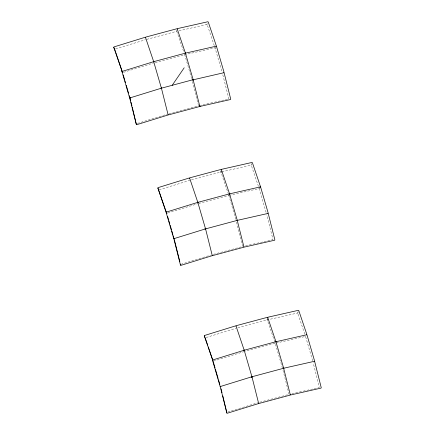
<?xml version="1.0" encoding="UTF-8"?>
<svg xmlns="http://www.w3.org/2000/svg" width="435" height="435" viewBox="0 0 435 435"><rect width="100%" height="100%" fill="white"/><g stroke="black" fill="none" stroke-linecap="round" stroke-linejoin="round"><path stroke-width="0.33" stroke-dasharray="2.17 1.63" d="M146.693 39.373L176.452 31.391L176.637 30.08M191.476 179.9L220.588 172.091L220.773 170.781M228.5 194.478L221.002 172.298L221.371 169.672M237.863 327.772L266.976 319.964L267.161 318.654M267.666 318.202L267.389 320.171L275.105 342.987L274.887 343.362L245.122 351.344M220.588 172.091L221.002 172.298L221.192 170.993M179.062 30.787L206.804 24.518L207.424 22.859M214.281 45.648L207.212 24.735L207.625 23.631M221.877 171.787L250.941 165.218L251.56 163.56M258.417 186.354L251.348 165.441L251.762 164.332M266.976 319.964L267.389 320.171L267.601 319.812L297.328 313.091L297.948 311.433M304.804 334.227L297.73 313.314L298.356 311.65M282.494 368.32L275.295 343.59L275.513 343.204M155.246 62.591L184.364 54.788L184.581 54.413L184.989 54.631L214.711 47.91L215.113 48.154L222.122 72.232M198.735 203.466L228.5 195.489L228.718 195.114M214.711 47.91L214.923 47.551M221.002 172.298L221.214 171.939M229.125 195.331L258.847 188.611L259.059 188.252M276.171 343.057L305.234 336.489L305.446 336.124M228.554 99.001L228.783 98.614L222.644 74.162M215.113 48.154L215.814 47.306M266.068 212.285L259.249 188.861L259.951 188.012M312.645 360.811L305.636 336.733L306.332 335.885M115.612 48.943L145.415 39.726M123.524 72.335L153.321 63.124M137.362 123.426L167.165 114.215M159.101 189.845L189.551 180.427L189.964 180.623M167.66 213.036L197.457 203.825M180.851 264.328L210.654 255.111M206.136 337.517L235.933 328.305M213.4 361.11L243.845 351.697M227.886 411.999L257.683 402.788M169.09 113.682L198.202 105.874L198.442 105.471L192.303 81.024M213.226 254.383L242.338 246.574L242.578 246.172L236.281 221.078M259.613 402.255L288.726 394.453M199.491 105.574L227.891 99.153M245.606 245.824L272.691 239.701L272.919 239.315L266.78 214.863M291.994 393.697L319.078 387.574L319.306 387.188L313.167 362.736M176.452 31.391L176.866 31.597L183.722 51.874M206.804 24.518L207.212 24.735M250.941 165.218L251.348 165.441M297.328 313.091L297.73 313.314M184.364 54.788L184.772 55.017L191.971 79.746M228.5 195.489L228.908 195.717L236.107 220.447M274.887 343.362L275.295 343.59M258.847 188.611L259.249 188.861M305.234 336.489L305.636 336.733M289.351 394.295L288.965 394.045L282.826 369.598"/><path stroke-width="0.65" d="M197.691 202.982L197.724 202.074L189.644 178.181L189.861 177.806L220.958 169.465L221.371 169.672L229.452 193.564L229.859 193.787L260.25 186.914L260.647 187.164L268.188 213.052L267.971 213.433L237.559 220.311L237.178 220.061L229.642 194.173L229.234 193.939L198.137 202.28L197.724 202.074L197.506 202.46L166.377 212.09L165.963 211.894L157.883 188.012L158.106 187.621L189.23 177.997L189.649 178.192M244.078 350.855L244.106 349.947L236.031 326.054L235.618 325.869L204.488 335.494L204.271 335.885L212.981 360.919L208.267 346.978M153.588 61.373L154.001 61.58L185.098 53.239L185.506 53.472L193.048 79.371L193.444 79.605L192.373 79.991L223.835 72.732L224.052 72.346L216.51 46.458L216.113 46.213L185.723 53.086L185.315 52.863L177.235 28.971L176.822 28.764L145.725 37.1L145.507 37.481L153.588 61.373L153.37 61.759L122.24 71.389L122.012 71.797L129.554 97.685L130.261 97.897L130.022 98.31L130.669 100.887M129.962 97.902L161.108 88.272L161.314 87.865L153.778 61.977L154.001 61.58M237.559 220.311L237.331 220.697L243.899 246.868L243.66 247.27L212.606 255.601L212.209 255.367L205.641 229.196L205.244 228.973L174.098 238.608L173.69 238.391L166.148 212.503L166.377 212.09M205.228 228.979L205.45 228.565L197.914 202.677L198.137 202.28M236.031 326.054L236.248 325.679L267.346 317.338L267.759 317.545L275.839 341.442L276.241 341.66L306.631 334.792L307.034 335.037L314.57 360.925L314.358 361.311L283.946 368.184L283.566 367.934L276.024 342.046L275.621 341.818L244.524 350.153L244.106 349.947L243.888 350.338L212.764 359.962L212.536 360.376L220.077 386.264L220.779 386.47L220.306 386.878L226.869 413.027L227.266 413.25L258.357 403.637L258.591 403.218M251.609 376.857L251.838 376.444M161.102 88.702L161.722 88.109L192.819 79.768L193.048 79.371M205.88 228.805L205.064 228.772L205.858 228.81L205.238 229.403L205.858 228.81L236.955 220.469L237.184 220.072M283.566 367.945L283.343 368.347L252.246 376.683L251.838 376.454L244.296 350.556L244.524 350.153M115.819 52.7L122.458 72.346L113.747 47.312L113.97 46.92L145.094 37.296L145.513 37.486M185.506 53.472L185.723 53.086M229.642 194.173L229.859 193.787M276.024 342.046L276.241 341.66M161.336 88.3L161.744 88.104L161.51 88.506L168.073 114.666L167.834 115.063L136.742 124.676L136.345 124.453L129.782 98.305L130.261 97.897L129.554 97.685M212.204 255.345L211.97 255.764L180.878 265.377L180.481 265.154L173.918 239.005L174.152 238.587M220.306 386.878L220.779 386.47L220.077 386.264M185.098 53.239L185.315 52.863M229.234 193.939L229.452 193.564M275.621 341.818L275.839 341.442M193.423 79.61L193.194 79.996L199.763 106.167L199.524 106.57L168.47 114.9L168.073 114.666M251.452 376.645L252.267 376.677L251.626 377.275L252.246 376.683M177.241 28.982L177.447 28.623L207.838 21.75L208.245 21.973L216.32 45.854L216.113 46.213M221.377 169.683L221.584 169.324L251.974 162.451L252.382 162.674L260.456 186.555L260.25 186.914M267.764 317.555L267.971 317.197L298.361 310.324L298.769 310.546L306.844 334.428L306.631 334.792M220.485 386.481L251.631 376.846L252.028 377.069L258.597 403.24L258.994 403.473L290.047 395.143L290.286 394.741L283.718 368.57L283.946 368.184M172.206 85.298L184.206 67.778M259.76 187.403L260.456 186.555M205.238 229.403L205.641 229.196M251.626 377.275L252.028 377.069M205.064 228.772L205.456 228.582M199.268 105.944L200.143 106.396L230.501 99.533L230.729 99.147L224.166 72.993L223.775 72.748M173.69 238.391L174.397 238.597M121.827 71.193L122.24 71.389M166.6 213.047L167.013 213.237M212.345 359.767L212.764 359.962M153.37 61.759L153.778 61.977M197.506 202.46L197.914 202.677M243.888 350.338L244.296 350.556M161.108 88.272L161.505 88.495M161.314 87.875L161.722 88.109M192.803 79.774L193.194 80.007M236.939 220.474L237.336 220.714M283.326 368.353L283.718 368.586M199.757 106.145L200.143 106.396M267.911 213.449L268.303 213.699L274.866 239.848L274.637 240.234L244.28 247.096L243.894 246.846M314.298 361.322L314.69 361.572L321.253 387.721L321.025 388.107L290.667 394.969L290.281 394.724M166.148 212.503L166.784 213.65M113.747 47.312L114.497 48.976M157.883 188.012L166.382 212.41M204.271 335.885L205.021 337.549M114.748 49.53L115.389 51.433M205.271 338.104L207.625 345.075M213.172 361.523L215.069 368.032M215.445 369.331L218.098 378.445M218.479 379.744L219.805 384.301M167.546 216.255L168.492 219.506M168.872 220.811L169.819 224.063M170.199 225.363L171.526 229.919M171.901 231.219L172.853 234.476M173.228 235.775L173.799 237.727M123.219 74.902L124.546 79.458M124.927 80.758L125.492 82.71M126.253 85.314L128.526 93.123M129.282 95.727L129.853 97.679M221.029 388.819L221.997 392.68M222.807 395.894L226.869 413.027M174.321 239.658L179.813 261.533M130.989 102.171L131.963 106.031M132.284 107.32L136.345 124.453M180.454 264.105L180.481 265.154"/></g></svg>
